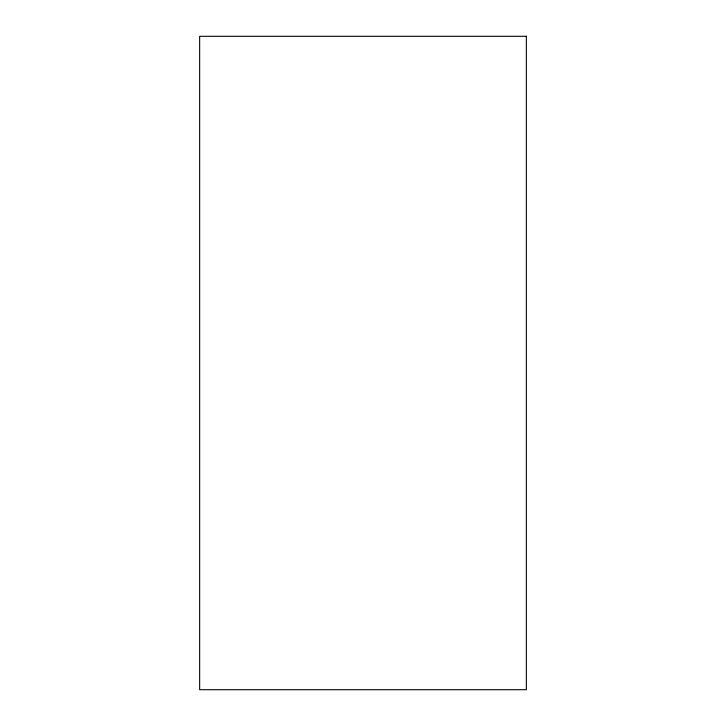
<?xml version="1.0" encoding="UTF-8"?>
<svg xmlns="http://www.w3.org/2000/svg" width="726" height="726" viewBox="0 0 726 726"><rect width="100%" height="100%" fill="white"/><g stroke="black" fill="none" stroke-linecap="round" stroke-linejoin="round"><path stroke-width="1.09" d="M526.35 36.3L199.65 36.3L199.65 689.7L526.35 689.7L526.35 36.3"/></g></svg>
